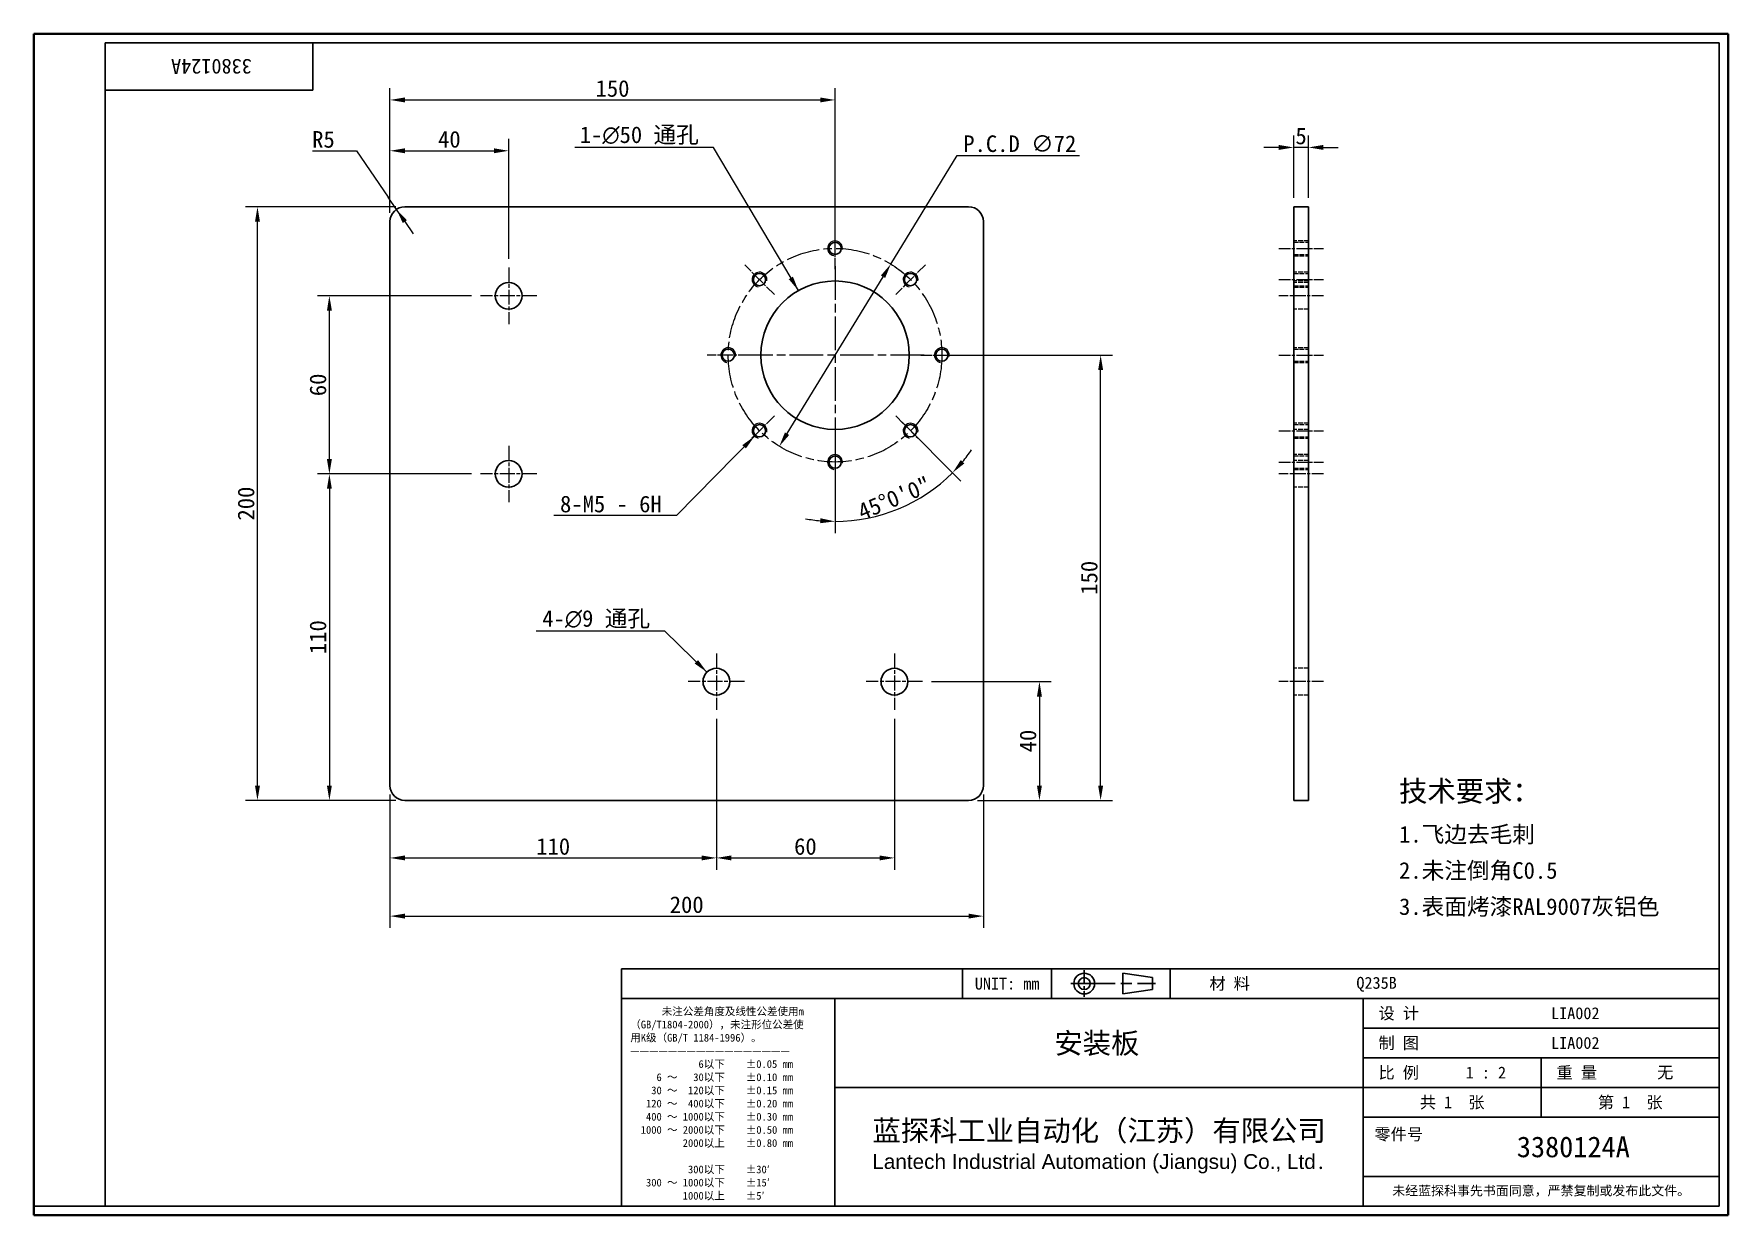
# Model space of a CAD drawing. Header units: millimetres. Extents: x 12 to 583, y 11 to 409.
import ezdxf
from ezdxf.enums import TextEntityAlignment as Align

# ---------------------------------------------------------------- set-up
doc = ezdxf.new("R2010")
doc.units = ezdxf.units.MM
doc.header["$LTSCALE"] = 2
doc.linetypes.add('CHAIN', pattern=[0.3543, 0.2362, -0.0295, 0.0591, -0.0295])
doc.linetypes.add('DASHED', pattern=[0.2067, 0.1654, -0.0413])
for name, color, linetype, lineweight in [('1', 7, 'Continuous', 18), ('可见 (ISO)', 7, 'Continuous', 25), ('可见窄的 (ISO)', 7, 'Continuous', 18), ('图框 (ISO)', 7, 'Continuous', 35), ('标题 (ISO)', 7, 'Continuous', 25)]:
    doc.layers.add(name, color=color, linetype=linetype, lineweight=lineweight)
for name, color, linetype, lineweight, true_color in [('中心标记 (ISO)', 1, 'CHAIN', 18, 0xff0000), ('中心线 (ISO)', 1, 'CHAIN', 18, 0xff0000), ('尺寸 (ISO)', 7, 'Continuous', 18, 0x008000), ('符号 (ISO)', 7, 'Continuous', 18, 0x008000), ('隐藏 (ISO)', 5, 'DASHED', 18, 0x0000ff)]:
    doc.layers.add(name, color=color, linetype=linetype, lineweight=lineweight, true_color=true_color)
doc.styles.add('文本样式164', font='SimSun.ttf')
doc.styles.add('文本样式165', font='SimSun.ttf')
doc.styles.add('文本样式74', font='SimSun.ttf')
doc.styles.add('最新国标', font='simfang.ttf')
doc.styles.add('注释文本 (ISO)', font='simfang.ttf')
doc.dimstyles.new('默认 (GB)', dxfattribs={"dimscale": 2, "dimtxt": 2.8, "dimasz": 2.5, "dimexe": 2, "dimexo": 1.5, "dimgap": 0.5, "dimtad": 1, "dimtoh": 1, "dimdsep": 46, "dimtxsty": '最新国标', "dimcen": 0.09, "dimdle": 10, "dimclrd": 256, "dimclre": 256, "dimclrt": 256, "dimaunit": 1, "dimadec": 3, "dimazin": 2, "dimtfac": 0.535714, "dimtdec": 3, "dimtmove": 0, "dimatfit": 3, "dimfxl": 0, "dimtolj": 1, "dimlwd": -1, "dimlwe": -1, "dimarcsym": 0})
doc.dimstyles.new('默认 (GB)$7', dxfattribs={"dimscale": 2, "dimtxt": 2.8, "dimasz": 2.5, "dimexe": 2, "dimexo": 1.5, "dimgap": 0.5, "dimtad": 1, "dimtoh": 1, "dimdsep": 46, "dimtxsty": '最新国标', "dimcen": 0.09, "dimdle": 10, "dimclrd": 256, "dimclre": 256, "dimclrt": 256, "dimaunit": 1, "dimadec": 3, "dimazin": 2, "dimtfac": 0.535714, "dimtdec": 3, "dimtmove": 0, "dimatfit": 3, "dimfxl": 0, "dimtolj": 1, "dimlwd": -1, "dimlwe": -1, "dimarcsym": 0})

# ---------------------------------------------------------------- blocks, each defined once
blk = doc.blocks.new('图框 最新国标')
at = {"layer": '图框 (ISO)'}
for p, q in [((6, 7), (6, 204.5)), ((6, 204.5), (291.5, 204.5)), ((291.5, 204.5), (291.5, 5.5)), ((6, 7), (6, 5.5)), ((6, 7), (6, 5.5)), ((291.5, 5.5), (6, 5.5))]:
    blk.add_line(p, q, dxfattribs=at)
at = {"layer": '图框 (ISO)', "color": 7, "linetype": 'Continuous', "lineweight": 25}
for p, q in [((18, 203), (290, 203)), ((18, 7), (18, 203)), ((18, 203), (290, 203)), ((53, 203), (53, 195)), ((290, 203), (290, 7)), ((290, 203), (290, 7)), ((53, 195), (18, 195)), ((290, 7), (6, 7)), ((290, 7), (18, 7))]:
    blk.add_line(p, q, dxfattribs=at)
at = {"layer": '图框 (ISO)', "style": '文本样式74'}
blk.add_attdef('零件代号_001', (42.72, 200.25), '', height=2.5, rotation=180, dxfattribs=at)
blk = doc.blocks.new('标题栏 最新国标')
at = {"layer": '标题 (ISO)'}
for p, q in [((381.98, -183.84), (196.98, -183.84)), ((196.98, -183.84), (196.98, -223.84)), ((254.48, -183.84), (254.48, -188.84)), ((269.48, -183.84), (269.48, -188.84)), ((281.48, -188.09), (281.48, -184.59)), ((281.48, -184.59), (286.48, -185.34)), ((286.48, -185.34), (286.48, -187.34)), ((289.48, -183.84), (289.48, -188.84)), ((381.98, -223.84), (381.98, -183.84)), ((383.48, -183.84), (383.48, -225.34)), ((286.48, -187.34), (281.48, -188.09)), ((196.98, -188.84), (381.98, -188.84)), ((232.98, -188.84), (232.98, -223.84)), ((321.98, -188.84), (321.98, -223.84)), ((321.98, -193.84), (381.98, -193.84)), ((321.98, -198.84), (381.98, -198.84)), ((351.98, -198.84), (351.98, -208.84)), ((321.98, -203.84), (232.98, -203.84)), ((321.98, -203.84), (381.98, -203.84)), ((321.98, -208.84), (381.98, -208.84)), ((321.98, -218.84), (381.98, -218.84)), ((196.98, -223.84), (381.98, -223.84)), ((383.48, -225.34), (196.98, -225.34))]:
    blk.add_line(p, q, dxfattribs=at)
at = {"layer": '标题 (ISO)', "linetype": 'CHAIN', "ltscale": 5.000333}
blk.add_line((274.98, -184.09), (274.98, -188.59), dxfattribs=at)
at = {"layer": '标题 (ISO)', "linetype": 'CHAIN', "ltscale": 15.834605}
blk.add_line((272.73, -186.34), (286.98, -186.34), dxfattribs=at)
at = {"layer": '标题 (ISO)'}
for radius in [1.75, 1]:
    blk.add_circle((274.98, -186.34), radius, dxfattribs=at)
at = {"layer": '1', "style": '文本样式164'}
for s, p in [('UNIT: mm', (261.98, -186.34)), ('材 料', (299.48, -186.34)), ('设 计', (327.98, -191.34)), ('制 图', (327.98, -196.34)), ('比 例', (327.98, -201.34)), ('重 量', (357.98, -201.34)), ('共 1  张', (336.98, -206.34)), ('第 1  张', (366.98, -206.34))]:
    blk.add_text(s, height=2, dxfattribs=at).set_placement(p, align=Align.MIDDLE_CENTER)
at = {"layer": '标题 (ISO)', "style": '注释文本 (ISO)'}
for s, insert, char_height, attachment_point, line_spacing_factor in [('\\fSimSun|b0|i0;{\\H1.3000;      未注公差角度及线性公差使用m\\P}\\fSimSun|b0|i0;{\\H1.3000;（GB/T1804-2000），未注形位公差使\\P}\\fSimSun|b0|i0;{\\H1.3000;用K级（GB/T 1184-1996）。\\P}\\fSimSun|b0|i0;{\\H1.3000;—————————————————\\P}\\fSimSun|b0|i0;{\\H1.3000;             6以下    ±0.05 mm\\P}\\fSimSun|b0|i0;{\\H1.3000;     6 ～   30以下    ±0.10 mm\\P}\\fSimSun|b0|i0;{\\H1.3000;    30 ～  120以下    ±0.15 mm\\P}\\fSimSun|b0|i0;{\\H1.3000;   120 ～  400以下    ±0.20 mm\\P}\\fSimSun|b0|i0;{\\H1.3000;   400 ～ 1000以下    ±0.30 mm\\P}\\fSimSun|b0|i0;{\\H1.3000;  1000 ～ 2000以下    ±0.50 mm\\P}\\fSimSun|b0|i0;{\\H1.3000;          2000以上    ±0.80 mm\\P}\\fSimSun|b0|i0;{\\H1.3000;\\P}\\fSimSun|b0|i0;{\\H1.3000;           300以下    ±30′\\P}\\fSimSun|b0|i0;{\\H1.3000;   300 ～ 1000以下    ±15′\\P}\\fSimSun|b0|i0;{\\H1.3000;          1000以上    ±5′}', (198.48, -206.63), 1.3, 4, 1.023913), ('{\\fMicrosoft YaHei|b0|i0|c134|p34;\\H1.75x;蓝探科工业自动化（江苏）有限公司\\P\\fArial|b0|i0|c0|p34;\\H0.71429x;Lantech Industrial Automation (Jiangsu) Co., Ltd\\fFangSong|b0|i0|c134|p49;.\\H1.15195x; }', (277.48, -213.84), 2, 5, 0.978695)]:
    blk.add_mtext(s, dxfattribs=dict(at, insert=insert, char_height=char_height, attachment_point=attachment_point, line_spacing_factor=line_spacing_factor))
at = {"layer": '标题 (ISO)', "attachment_point": 5, "style": '注释文本 (ISO)'}
for s, insert, char_height in [('\\fFangSong|b0|i0;零件号', (327.98, -211.84), 2), ('\\fSimSun|b0|i0;{\\H1.6000;未经蓝探科事先书面同意，严禁复制或发布此文件。}', (351.98, -221.34), 1.6)]:
    blk.add_mtext(s, dxfattribs=dict(at, insert=insert, char_height=char_height))
at = {"layer": '标题 (ISO)'}
for tag, p, height, style in [('材料_001', (320.84, -187.21), 2, '注释文本 (ISO)'), ('设计人_001', (353.65, -192.33), 2, '注释文本 (ISO)'), ('库存编号_001', (269.94, -198.13), 3.5, '文本样式165'), ('设计人_001', (353.65, -197.33), 2, '注释文本 (ISO)'), ('视图比例_001', (339.26, -202.33), 2, '注释文本 (ISO)'), ('质量\\P3;_001', (371.53, -202.3), 2, '注释文本 (ISO)'), ('零件代号_001', (347.87, -215.59), 3.5, '文本样式165')]:
    blk.add_attdef(tag, p, '', height=height, dxfattribs=dict(at, style=style))
blk = doc.blocks.new('*D5')
at = {"layer": 'Defpoints', "color": 0, "transparency": 16777216}
for p in [(242.02, 181.24), (132.02, 155.74), (242.02, 131.35)]:
    blk.add_point(p, dxfattribs=at)
at = {"layer": '尺寸 (ISO)', "color": 116, "true_color": 0x00803f, "transparency": 16777216}
for p, q in [((242.02, 178.24), (242.02, 127.35)), ((132.02, 152.74), (132.02, 127.35)), ((137.02, 131.35), (237.02, 131.35))]:
    blk.add_line(p, q, dxfattribs=at)
for points in [[(137.02, 132.18), (137.02, 130.52), (132.02, 131.35)], [(237.02, 132.18), (237.02, 130.52), (242.02, 131.35)]]:
    blk.add_solid(points, dxfattribs=at)
at = {"layer": '尺寸 (ISO)', "transparency": 16777216, "insert": (187.02, 135.18), "char_height": 5.6, "attachment_point": 5, "style": '最新国标'}
blk.add_mtext('\\A1;110', dxfattribs=at)
blk = doc.blocks.new('*D6')
at = {"layer": 'Defpoints', "color": 0, "transparency": 16777216}
for p in [(242.02, 181.24), (302.02, 181.24), (302.02, 131.35)]:
    blk.add_point(p, dxfattribs=at)
at = {"layer": '尺寸 (ISO)', "color": 116, "true_color": 0x00803f, "transparency": 16777216}
for p, q in [((242.02, 178.24), (242.02, 127.35)), ((302.02, 178.24), (302.02, 127.35)), ((247.02, 131.35), (297.02, 131.35))]:
    blk.add_line(p, q, dxfattribs=at)
for points in [[(247.02, 132.18), (247.02, 130.52), (242.02, 131.35)], [(297.02, 132.18), (297.02, 130.52), (302.02, 131.35)]]:
    blk.add_solid(points, dxfattribs=at)
at = {"layer": '尺寸 (ISO)', "transparency": 16777216, "insert": (272.02, 135.18), "char_height": 5.6, "attachment_point": 5, "style": '最新国标'}
blk.add_mtext('\\A1;60', dxfattribs=at)
blk = doc.blocks.new('*D7')
at = {"layer": 'Defpoints', "color": 0, "transparency": 16777216}
for p in [(162.52, 260.74), (111.59, 150.74), (137.02, 150.74)]:
    blk.add_point(p, dxfattribs=at)
at = {"layer": '尺寸 (ISO)', "color": 116, "true_color": 0x00803f, "transparency": 16777216}
for p, q in [((159.52, 260.74), (107.59, 260.74)), ((111.59, 255.74), (111.59, 155.74)), ((134.02, 150.74), (107.59, 150.74))]:
    blk.add_line(p, q, dxfattribs=at)
for points in [[(110.76, 255.74), (112.43, 255.74), (111.59, 260.74)], [(110.76, 155.74), (112.43, 155.74), (111.59, 150.74)]]:
    blk.add_solid(points, dxfattribs=at)
at = {"layer": '尺寸 (ISO)', "transparency": 16777216, "insert": (107.76, 205.74), "char_height": 5.6, "attachment_point": 5, "rotation": 90, "style": '最新国标'}
blk.add_mtext('\\A1;110', dxfattribs=at)
blk = doc.blocks.new('*D8')
at = {"layer": 'Defpoints', "color": 0, "transparency": 16777216}
for p in [(111.59, 320.74), (162.52, 320.74), (162.52, 260.74)]:
    blk.add_point(p, dxfattribs=at)
at = {"layer": '尺寸 (ISO)', "color": 116, "true_color": 0x00803f, "transparency": 16777216}
for p, q in [((159.52, 320.74), (107.59, 320.74)), ((111.59, 265.74), (111.59, 315.74)), ((159.52, 260.74), (107.59, 260.74))]:
    blk.add_line(p, q, dxfattribs=at)
for points in [[(110.76, 315.74), (112.43, 315.74), (111.59, 320.74)], [(110.76, 265.74), (112.43, 265.74), (111.59, 260.74)]]:
    blk.add_solid(points, dxfattribs=at)
at = {"layer": '尺寸 (ISO)', "transparency": 16777216, "insert": (107.76, 290.74), "char_height": 5.6, "attachment_point": 5, "rotation": 90, "style": '最新国标'}
blk.add_mtext('\\A1;60', dxfattribs=at)
blk = doc.blocks.new('*D9')
at = {"layer": 'Defpoints', "color": 0, "transparency": 16777216}
for p in [(172.02, 369.62), (132.02, 345.74), (172.02, 330.24)]:
    blk.add_point(p, dxfattribs=at)
at = {"layer": '尺寸 (ISO)', "color": 116, "true_color": 0x00803f, "transparency": 16777216}
for p, q in [((132.02, 348.74), (132.02, 373.62)), ((172.02, 333.24), (172.02, 373.62)), ((137.02, 369.62), (167.02, 369.62))]:
    blk.add_line(p, q, dxfattribs=at)
for points in [[(137.02, 370.45), (137.02, 368.79), (132.02, 369.62)], [(167.02, 370.45), (167.02, 368.79), (172.02, 369.62)]]:
    blk.add_solid(points, dxfattribs=at)
at = {"layer": '尺寸 (ISO)', "transparency": 16777216, "insert": (152.02, 373.45), "char_height": 5.6, "attachment_point": 5, "style": '最新国标'}
blk.add_mtext('\\A1;40', dxfattribs=at)
blk = doc.blocks.new('*D10')
at = {"layer": 'Defpoints', "color": 0, "transparency": 16777216}
for p in [(282.02, 386.74), (132.02, 345.74), (282.02, 330.74)]:
    blk.add_point(p, dxfattribs=at)
at = {"layer": '尺寸 (ISO)', "color": 116, "true_color": 0x00803f, "transparency": 16777216}
for p, q in [((132.02, 348.74), (132.02, 390.74)), ((282.02, 333.74), (282.02, 390.74)), ((137.02, 386.74), (277.02, 386.74))]:
    blk.add_line(p, q, dxfattribs=at)
for points in [[(137.02, 387.58), (137.02, 385.91), (132.02, 386.74)], [(277.02, 387.58), (277.02, 385.91), (282.02, 386.74)]]:
    blk.add_solid(points, dxfattribs=at)
at = {"layer": '尺寸 (ISO)', "transparency": 16777216, "insert": (207.02, 390.57), "char_height": 5.6, "attachment_point": 5, "style": '最新国标'}
blk.add_mtext('\\A1;150', dxfattribs=at)
blk = doc.blocks.new('*D11')
at = {"layer": 'Defpoints', "color": 0, "transparency": 16777216}
for p in [(311.52, 190.74), (327.02, 150.74), (350.89, 150.74)]:
    blk.add_point(p, dxfattribs=at)
at = {"layer": '尺寸 (ISO)', "color": 116, "true_color": 0x00803f, "transparency": 16777216}
for p, q in [((314.52, 190.74), (354.89, 190.74)), ((350.89, 185.74), (350.89, 155.74)), ((330.02, 150.74), (354.89, 150.74))]:
    blk.add_line(p, q, dxfattribs=at)
for points in [[(350.06, 185.74), (351.73, 185.74), (350.89, 190.74)], [(350.06, 155.74), (351.73, 155.74), (350.89, 150.74)]]:
    blk.add_solid(points, dxfattribs=at)
at = {"layer": '尺寸 (ISO)', "transparency": 16777216, "insert": (347.06, 170.74), "char_height": 5.6, "attachment_point": 5, "rotation": 90, "style": '最新国标'}
blk.add_mtext('\\A1;40', dxfattribs=at)
blk = doc.blocks.new('*D12')
at = {"layer": 'Defpoints', "color": 0, "transparency": 16777216}
for p in [(312.02, 300.74), (371.52, 300.74), (327.02, 150.74)]:
    blk.add_point(p, dxfattribs=at)
at = {"layer": '尺寸 (ISO)', "color": 116, "true_color": 0x00803f, "transparency": 16777216}
for p, q in [((315.02, 300.74), (375.52, 300.74)), ((371.52, 155.74), (371.52, 295.74)), ((330.02, 150.74), (375.52, 150.74))]:
    blk.add_line(p, q, dxfattribs=at)
for points in [[(370.69, 295.74), (372.36, 295.74), (371.52, 300.74)], [(370.69, 155.74), (372.36, 155.74), (371.52, 150.74)]]:
    blk.add_solid(points, dxfattribs=at)
at = {"layer": '尺寸 (ISO)', "transparency": 16777216, "insert": (367.69, 225.74), "char_height": 5.6, "attachment_point": 5, "rotation": 90, "style": '最新国标'}
blk.add_mtext('\\A1;150', dxfattribs=at)
blk = doc.blocks.new('*D13')
at = {"layer": 'Defpoints', "color": 0, "transparency": 16777216}
for p in [(132.02, 155.74), (332.02, 155.74), (332.02, 111.74)]:
    blk.add_point(p, dxfattribs=at)
at = {"layer": '尺寸 (ISO)', "color": 116, "true_color": 0x00803f, "transparency": 16777216}
for p, q in [((132.02, 152.74), (132.02, 107.74)), ((332.02, 152.74), (332.02, 107.74)), ((137.02, 111.74), (327.02, 111.74))]:
    blk.add_line(p, q, dxfattribs=at)
for points in [[(137.02, 112.58), (137.02, 110.91), (132.02, 111.74)], [(327.02, 112.58), (327.02, 110.91), (332.02, 111.74)]]:
    blk.add_solid(points, dxfattribs=at)
at = {"layer": '尺寸 (ISO)', "transparency": 16777216, "insert": (232.02, 115.57), "char_height": 5.6, "attachment_point": 5, "style": '最新国标'}
blk.add_mtext('\\A1;200', dxfattribs=at)
blk = doc.blocks.new('*D14')
at = {"layer": 'Defpoints', "color": 0, "transparency": 16777216}
for p in [(87.35, 350.74), (137.02, 350.74), (137.02, 150.74)]:
    blk.add_point(p, dxfattribs=at)
at = {"layer": '尺寸 (ISO)', "color": 116, "true_color": 0x00803f, "transparency": 16777216}
for p, q in [((134.02, 350.74), (83.35, 350.74)), ((87.35, 155.74), (87.35, 345.74)), ((134.02, 150.74), (83.35, 150.74))]:
    blk.add_line(p, q, dxfattribs=at)
for points in [[(86.52, 345.74), (88.19, 345.74), (87.35, 350.74)], [(86.52, 155.74), (88.19, 155.74), (87.35, 150.74)]]:
    blk.add_solid(points, dxfattribs=at)
at = {"layer": '尺寸 (ISO)', "transparency": 16777216, "insert": (83.52, 250.74), "char_height": 5.6, "attachment_point": 5, "rotation": 90, "style": '最新国标'}
blk.add_mtext('\\A1;200', dxfattribs=at)
blk = doc.blocks.new('*D15')
at = {"layer": 'Defpoints', "color": 0, "transparency": 16777216}
for p in [(436.58, 370.74), (436.58, 350.74), (441.58, 350.74)]:
    blk.add_point(p, dxfattribs=at)
at = {"layer": '尺寸 (ISO)', "color": 116, "true_color": 0x00803f, "transparency": 16777216}
for p, q in [((436.58, 353.74), (436.58, 374.74)), ((441.58, 353.74), (441.58, 374.74)), ((431.58, 370.74), (426.58, 370.74)), ((441.58, 370.74), (436.58, 370.74)), ((446.58, 370.74), (451.58, 370.74))]:
    blk.add_line(p, q, dxfattribs=at)
for points in [[(431.58, 371.58), (431.58, 369.91), (436.58, 370.74)], [(446.58, 371.58), (446.58, 369.91), (441.58, 370.74)]]:
    blk.add_solid(points, dxfattribs=at)
at = {"layer": '尺寸 (ISO)', "transparency": 16777216, "insert": (439.08, 374.57), "char_height": 5.6, "attachment_point": 5, "style": '最新国标'}
blk.add_mtext('\\A1;5', dxfattribs=at)
blk = doc.blocks.new('*D16')
at = {"layer": 'Defpoints', "color": 0, "transparency": 16777216}
for p in [(300.8, 331.45), (263.23, 270.03)]:
    blk.add_point(p, dxfattribs=at)
at = {"layer": '尺寸 (ISO)', "color": 116, "true_color": 0x00803f, "transparency": 16777216}
for p, q in [((300.8, 331.45), (323.14, 367.97)), ((323.14, 367.97), (364.4, 367.97)), ((265.84, 274.3), (298.19, 327.19))]:
    blk.add_line(p, q, dxfattribs=at)
for points in [[(297.48, 327.62), (298.9, 326.75), (300.8, 331.45)], [(265.13, 274.73), (266.55, 273.86), (263.23, 270.03)]]:
    blk.add_solid(points, dxfattribs=at)
at = {"layer": '尺寸 (ISO)', "transparency": 16777216, "insert": (344.27, 371.96), "char_height": 5.6, "attachment_point": 5, "style": '最新国标'}
blk.add_mtext('\\A1;\\fFangSong|b0|i0;P.C.D ∅72', dxfattribs=at)
blk = doc.blocks.new('*D17')
at = {"layer": 'Defpoints', "color": 0, "transparency": 16777216}
for p in [(134.2, 349.88), (137.02, 345.74)]:
    blk.add_point(p, dxfattribs=at)
at = {"layer": '尺寸 (ISO)', "color": 116, "true_color": 0x00803f, "transparency": 16777216}
for p, q in [((105.87, 369.58), (120.78, 369.58)), ((120.78, 369.58), (131.39, 354.01)), ((134.2, 349.88), (131.39, 354.01)), ((137.02, 345.74), (134.2, 349.88)), ((137.02, 345.74), (139.83, 341.61))]:
    blk.add_line(p, q, dxfattribs=at)
blk.add_solid([(137.71, 346.21), (136.33, 345.27), (134.2, 349.88)], dxfattribs=at)
at = {"layer": '尺寸 (ISO)', "transparency": 16777216, "insert": (109.59, 373.41), "char_height": 5.6, "attachment_point": 5, "style": '最新国标'}
blk.add_mtext('\\A1;R5', dxfattribs=at)
blk = doc.blocks.new('*D18')
at = {"layer": 'Defpoints', "color": 0, "transparency": 16777216}
for p in [(282.02, 300.74), (302.48, 280.28), (282.02, 271.81), (296.51, 246.65)]:
    blk.add_point(p, dxfattribs=at)
at = {"layer": '尺寸 (ISO)', "color": 116, "true_color": 0x00803f, "transparency": 16777216}
for p, q in [((304.6, 278.16), (324.44, 258.32)), ((282.02, 268.81), (282.02, 240.74))]:
    blk.add_line(p, q, dxfattribs=at)
for start, end in [(320.1174, 325.2348), (270, 315), (259.7652, 264.8826)]:
    blk.add_arc((282.02, 300.74), 56, start, end, dxfattribs=at)
for points in [[(325.6, 264.27), (324.37, 265.4), (321.62, 261.14)], [(277.06, 245.8), (276.99, 244.13), (282.02, 244.74)]]:
    blk.add_solid(points, dxfattribs=at)
at = {"layer": '尺寸 (ISO)', "transparency": 16777216, "insert": (301.98, 252.55), "char_height": 5.6, "attachment_point": 5, "rotation": 22.5, "style": '最新国标'}
blk.add_mtext('\\A1;45°0\'0"', dxfattribs=at)

msp = doc.modelspace()

# ---------------------------------------------------------------- linework, layer by layer
at = {"layer": '中心标记 (ISO)', "ltscale": 7.852803}
for p, q in [((282.0176, 329.6759), (282.0176, 343.8099)), ((261.5589, 321.2016), (251.5647, 331.1959)), ((312.4706, 331.1959), (302.4764, 321.2016)), ((253.0846, 300.7429), (238.9506, 300.7429)), ((310.9506, 300.7429), (325.0846, 300.7429)), ((261.5589, 280.2842), (251.5647, 270.2899)), ((302.4764, 280.2842), (312.4706, 270.2899)), ((282.0176, 271.8099), (282.0176, 257.6759))]:
    msp.add_line(p, q, dxfattribs=at)
at = {"layer": '中心标记 (ISO)', "ltscale": 10.556371}
for p, q in [((172.0176, 330.2429), (172.0176, 311.2429)), ((181.5176, 320.7429), (162.5176, 320.7429)), ((172.0176, 270.2429), (172.0176, 251.2429)), ((181.5176, 260.7429), (162.5176, 260.7429)), ((242.0176, 200.2429), (242.0176, 181.2429)), ((302.0176, 200.2429), (302.0176, 181.2429)), ((251.5176, 190.7429), (232.5176, 190.7429)), ((311.5176, 190.7429), (292.5176, 190.7429))]:
    msp.add_line(p, q, dxfattribs=at)
at = {"layer": '中心标记 (ISO)', "ltscale": 23.990969}
for p, q in [((282.0176, 330.7429), (282.0176, 270.7429)), ((312.0176, 300.7429), (252.0176, 300.7429))]:
    msp.add_line(p, q, dxfattribs=at)
at = {"layer": '中心线 (ISO)', "ltscale": 8.333956}
for p, q in [((431.5845, 336.7429), (446.5845, 336.7429)), ((431.5845, 326.1988), (446.5845, 326.1988)), ((446.5845, 320.7429), (431.5845, 320.7429)), ((431.5845, 300.7429), (446.5845, 300.7429)), ((431.5845, 275.2871), (446.5845, 275.2871)), ((431.5845, 264.7429), (446.5845, 264.7429)), ((446.5845, 260.7429), (431.5845, 260.7429)), ((446.5845, 190.7429), (431.5845, 190.7429))]:
    msp.add_line(p, q, dxfattribs=at)
at = {"layer": '中心线 (ISO)', "ltscale": 23.990969}
msp.add_circle((282.0176, 300.7429), 36, dxfattribs=at)
at = {"layer": '可见 (ISO)'}
for p, q in [((327.0176, 350.7429), (137.0176, 350.7429)), ((436.5845, 345.7429), (436.5845, 350.7429)), ((441.5845, 350.7429), (436.5845, 350.7429)), ((441.5845, 350.7429), (441.5845, 345.7429)), ((132.0176, 345.7429), (132.0176, 155.7429)), ((332.0176, 155.7429), (332.0176, 345.7429)), ((436.5845, 345.7429), (436.5845, 155.7429)), ((441.5845, 345.7429), (441.5845, 155.7429)), ((436.5845, 150.7429), (436.5845, 155.7429)), ((441.5845, 155.7429), (441.5845, 150.7429)), ((137.0176, 150.7429), (327.0176, 150.7429)), ((436.5845, 150.7429), (441.5845, 150.7429))]:
    msp.add_line(p, q, dxfattribs=at)
for centre, radius in [((282.0176, 336.7429), 2.067), ((256.5618, 326.1988), 2.067), ((282.0176, 300.7429), 25), ((307.4735, 326.1988), 2.067), ((172.0176, 320.7429), 4.5), ((246.0176, 300.7429), 2.067), ((318.0176, 300.7429), 2.067), ((256.5618, 275.2871), 2.067), ((307.4735, 275.2871), 2.067), ((172.0176, 260.7429), 4.5), ((282.0176, 264.7429), 2.067), ((242.0176, 190.7429), 4.5), ((302.0176, 190.7429), 4.5)]:
    msp.add_circle(centre, radius, dxfattribs=at)
for centre, start, end in [((137.0176, 345.7429), 90, 180), ((327.0176, 345.7429), 0, 90), ((137.0176, 155.7429), 180, 270), ((327.0176, 155.7429), 270, 0)]:
    msp.add_arc(centre, 5, start, end, dxfattribs=at)
at = {"layer": '可见窄的 (ISO)'}
for centre in [(282.0176, 336.7429), (256.5618, 326.1988), (307.4735, 326.1988), (246.0176, 300.7429), (318.0176, 300.7429), (256.5618, 275.2871), (307.4735, 275.2871), (282.0176, 264.7429)]:
    msp.add_arc(centre, 2.5, 350, 260, dxfattribs=at)
at = {"layer": '隐藏 (ISO)', "ltscale": 4.761642}
for p, q in [((441.5845, 339.2429), (436.5845, 339.2429)), ((436.5845, 338.8099), (441.5845, 338.8099)), ((436.5845, 334.6759), (441.5845, 334.6759)), ((436.5845, 334.2429), (441.5845, 334.2429)), ((441.5845, 328.6988), (436.5845, 328.6988)), ((436.5845, 328.2658), (441.5845, 328.2658)), ((441.5845, 325.7429), (436.5845, 325.7429)), ((441.5845, 325.2429), (436.5845, 325.2429)), ((436.5845, 324.1318), (441.5845, 324.1318)), ((436.5845, 323.6988), (441.5845, 323.6988)), ((441.5845, 316.2429), (436.5845, 316.2429)), ((441.5845, 303.2429), (436.5845, 303.2429)), ((436.5845, 302.8099), (441.5845, 302.8099)), ((436.5845, 298.6759), (441.5845, 298.6759)), ((436.5845, 298.2429), (441.5845, 298.2429)), ((441.5845, 277.7871), (436.5845, 277.7871)), ((436.5845, 277.3541), (441.5845, 277.3541)), ((441.5845, 275.7429), (436.5845, 275.7429)), ((436.5845, 273.2201), (441.5845, 273.2201)), ((436.5845, 272.7871), (441.5845, 272.7871)), ((441.5845, 267.2429), (436.5845, 267.2429)), ((436.5845, 266.8099), (441.5845, 266.8099)), ((441.5845, 265.2429), (436.5845, 265.2429)), ((436.5845, 262.6759), (441.5845, 262.6759)), ((436.5845, 262.2429), (441.5845, 262.2429)), ((441.5845, 256.2429), (436.5845, 256.2429)), ((441.5845, 195.2429), (436.5845, 195.2429)), ((441.5845, 186.2429), (436.5845, 186.2429))]:
    msp.add_line(p, q, dxfattribs=at)

# ---------------------------------------------------------------- block references
at = {"xscale": 2, "yscale": 2, "zscale": 2}
msp.add_blockref('图框 最新国标', (0, 0), dxfattribs=at).add_auto_attribs({'零件代号_001': '3380124A'})
ref = msp.add_blockref('标题栏 最新国标', (-183.9651, 461.6886), dxfattribs=dict(xscale=2, yscale=2, zscale=2))
ref.add_attrib('零件代号_001', '3380124A', (511.7821, 30.5), dxfattribs={"layer": '标题 (ISO)', "height": 7, "style": '文本样式165'})
ref.add_attrib('库存编号_001', '安装板', (355.9246, 65.4218), dxfattribs={"layer": '标题 (ISO)', "height": 7, "style": '文本样式165'})
ref.add_attrib('质量\\P3;_001', '无', (559.0857, 57.08), dxfattribs={"layer": '标题 (ISO)', "height": 4, "style": '注释文本 (ISO)'})
ref.add_attrib('视图比例_001', '1 : 2', (494.56, 57.0343), dxfattribs={"layer": '标题 (ISO)', "height": 4, "style": '注释文本 (ISO)'})
ref.add_attrib('设计人_001', 'LIA002', (523.3371, 77.0229), dxfattribs={"layer": '标题 (ISO)', "height": 4, "style": '注释文本 (ISO)'})
ref.add_attrib('设计人_001', 'LIA002', (523.3371, 67.0229), dxfattribs={"layer": '标题 (ISO)', "height": 4, "style": '注释文本 (ISO)'})
ref.add_attrib('材料_001', 'Q235B', (457.72, 87.2629), dxfattribs={"layer": '标题 (ISO)', "height": 4, "style": '注释文本 (ISO)'})

# ---------------------------------------------------------------- texts
at = {"layer": '符号 (ISO)'}
for s, insert, char_height, width, attachment_point, line_spacing_factor, style in [('1-\\fAIGDT|b0|i0;{\\H5.6000;n}\\fFangSong|b0|i0;{\\H5.6000;50 通孔}', (236.0976, 371.6224), 5.6, 44.442011, 9, 0.49, '最新国标'), ('8-M5 - 6H', (223.6105, 247.7122), 5.6, 38.10358, 9, 0.49, '最新国标'), ('4-\\fAIGDT|b0|i0;{\\H5.6000;n}\\fFangSong|b0|i0;{\\H5.6000;9 通孔}', (219.6673, 208.6335), 5.6, 40.208279, 9, 0.49, '最新国标'), ('{\\H1.75x;技术要求：\\H0.8x;\\P1.飞边去毛刺\\P2.未注倒角C0.5\\P3.表面烤漆RAL9007灰铝色}', (472.0914, 134.4451), 4, 96.411695, 4, 1.305367, '注释文本 (ISO)')]:
    msp.add_mtext(s, dxfattribs=dict(at, insert=insert, char_height=char_height, width=width, attachment_point=attachment_point, line_spacing_factor=line_spacing_factor, style=style))

# ---------------------------------------------------------------- dimensions: what is measured, and where the dimension line sits
at = {"layer": '尺寸 (ISO)', "color": 116, "true_color": 0x00803f}
for base, p1, p2, angle, override, picture, middle in [((282.0176, 386.7429), (132.0176, 345.7429), (282.0176, 330.7429), 180, {"dimgap": 0.5, "dimtoh": 0, "dimdec": 2, "dimtol": 0, "dimlim": 0, "dimtp": 0, "dimtm": 0, "dimtdec": 3, "dimtofl": 0, "dimatfit": 1}, '*D10', (207.0176, 386.7429)), ((172.0176, 369.6194), (132.0176, 345.7429), (172.0176, 330.2429), 180, {"dimgap": 0.5, "dimtoh": 0, "dimdec": 2, "dimtol": 0, "dimlim": 0, "dimtp": 0, "dimtm": 0, "dimtdec": 3, "dimtofl": 0, "dimatfit": 1}, '*D9', (152.0176, 369.6194)), ((436.5845, 370.7429), (441.5845, 350.7429), (436.5845, 350.7429), 180, {"dimgap": 0.5, "dimtoh": 0, "dimdec": 2, "dimtol": 0, "dimlim": 0, "dimtp": 0, "dimtm": 0, "dimtdec": 3, "dimtofl": 1, "dimatfit": 1}, '*D15', (439.0845, 370.7429)), ((87.3545, 350.7429), (137.0176, 150.7429), (137.0176, 350.7429), 270, {"dimgap": 0.5, "dimtoh": 0, "dimdec": 2, "dimtol": 0, "dimlim": 0, "dimtp": 0, "dimtm": 0, "dimtdec": 3, "dimtofl": 0, "dimatfit": 1}, '*D14', (87.3545, 250.7429)), ((111.594, 320.7429), (162.5176, 260.7429), (162.5176, 320.7429), 90, {"dimgap": 0.5, "dimtoh": 0, "dimdec": 2, "dimtol": 0, "dimlim": 0, "dimtp": 0, "dimtm": 0, "dimtdec": 3, "dimtofl": 0, "dimatfit": 1}, '*D8', (111.594, 290.7429)), ((371.5234, 300.7429), (327.0176, 150.7429), (312.0176, 300.7429), 270, {"dimgap": 0.5, "dimtoh": 0, "dimdec": 2, "dimtol": 0, "dimlim": 0, "dimtp": 0, "dimtm": 0, "dimtdec": 3, "dimtofl": 0, "dimatfit": 1}, '*D12', (371.5234, 225.7429)), ((111.594, 150.7429), (162.5176, 260.7429), (137.0176, 150.7429), 90, {"dimgap": 0.5, "dimtoh": 0, "dimdec": 2, "dimtol": 0, "dimlim": 0, "dimtp": 0, "dimtm": 0, "dimtdec": 3, "dimtofl": 0, "dimatfit": 1}, '*D7', (111.594, 205.7429)), ((350.8941, 150.7429), (311.5176, 190.7429), (327.0176, 150.7429), 90, {"dimgap": 0.5, "dimtoh": 0, "dimdec": 2, "dimtol": 0, "dimlim": 0, "dimtp": 0, "dimtm": 0, "dimtdec": 3, "dimtofl": 0, "dimatfit": 1}, '*D11', (350.8941, 170.7429)), ((242.0176, 131.3507), (132.0176, 155.7429), (242.0176, 181.2429), 180, {"dimgap": 0.5, "dimtoh": 0, "dimdec": 2, "dimtol": 0, "dimlim": 0, "dimtp": 0, "dimtm": 0, "dimtdec": 3, "dimtofl": 0, "dimatfit": 1}, '*D5', (187.0176, 131.3507)), ((302.0176, 131.3507), (242.0176, 181.2429), (302.0176, 181.2429), 180, {"dimgap": 0.5, "dimtoh": 0, "dimdec": 2, "dimtol": 0, "dimlim": 0, "dimtp": 0, "dimtm": 0, "dimtdec": 3, "dimtofl": 0, "dimatfit": 1}, '*D6', (272.0176, 131.3507)), ((332.0176, 111.7429), (132.0176, 155.7429), (332.0176, 155.7429), 180, {"dimgap": 0.5, "dimtoh": 0, "dimdec": 2, "dimtol": 0, "dimlim": 0, "dimtp": 0, "dimtm": 0, "dimtdec": 3, "dimtofl": 0, "dimatfit": 1}, '*D13', (232.0176, 111.7429))]:
    dim = msp.add_linear_dim(base=base, p1=p1, p2=p2, angle=angle, dimstyle='默认 (GB)', override=override, dxfattribs=at)
    dim.commit()
    dim.dimension.update_dxf_attribs({"geometry": picture, "text_midpoint": middle, "dimtype": 160})
dim = msp.add_radius_dim(center=(137.0176, 345.7429), mpoint=(134.2024, 349.875), dimstyle='默认 (GB)', override={"dimgap": 0.5, "dimtih": 1, "dimdec": 2, "dimlfac": 1, "dimcen": 0, "dimtol": 0, "dimlim": 0, "dimtp": 0, "dimtm": 0, "dimtdec": 3}, dxfattribs=at)
dim.commit()
dim.dimension.update_dxf_attribs({"geometry": '*D17', "text_midpoint": (109.5865, 369.5784), "dimtype": 164})
dim = msp.add_diameter_dim_2p(p1=(263.2323, 270.0328), p2=(300.8029, 331.453), text='\\fFangSong|b0|i0;P.C.D <>', dimstyle='默认 (GB)', override={"dimgap": 0.5, "dimtih": 1, "dimdec": 2, "dimlfac": 1, "dimtol": 0, "dimlim": 0, "dimtp": 0, "dimtm": 0, "dimtdec": 3, "dimatfit": 2}, dxfattribs=at)
dim.commit()
dim.dimension.update_dxf_attribs({"geometry": '*D16', "text_midpoint": (344.2678, 367.9693), "dimtype": 163})
dim = msp.add_angular_dim_3p(base=(296.5115, 246.6511), center=(282.0176, 300.7429), p1=(282.0176, 271.8099), p2=(302.4764, 280.2842), dimstyle='默认 (GB)', override={"dimgap": 0.5, "dimtoh": 0, "dimtol": 0, "dimlim": 0, "dimtp": 0, "dimtm": 0, "dimtdec": 2}, dxfattribs=at)
dim.commit()
dim.dimension.update_dxf_attribs({"geometry": '*D18', "text_midpoint": (303.4479, 249.0057), "dimtype": 165})

# ---------------------------------------------------------------- leaders
at = {"layer": '符号 (ISO)', "annotation_type": 0, "has_hookline": 1, "hookline_direction": 1}
for points, text_width in [([(269.6731, 322.4825), (241.0976, 370.6891), (236.0976, 370.6891)], 41.8099), ([(254.881, 273.4364), (228.6105, 246.7789), (223.6105, 246.7789)], 36.352), ([(238.8565, 193.9456), (224.6673, 207.7002), (219.6673, 207.7002)], 38.3539)]:
    msp.add_leader(points, dimstyle='默认 (GB)$7', override={"dimgap": 0, "dimtad": 1}, dxfattribs=dict(at, text_width=text_width))

doc.saveas('drawing.dxf')
